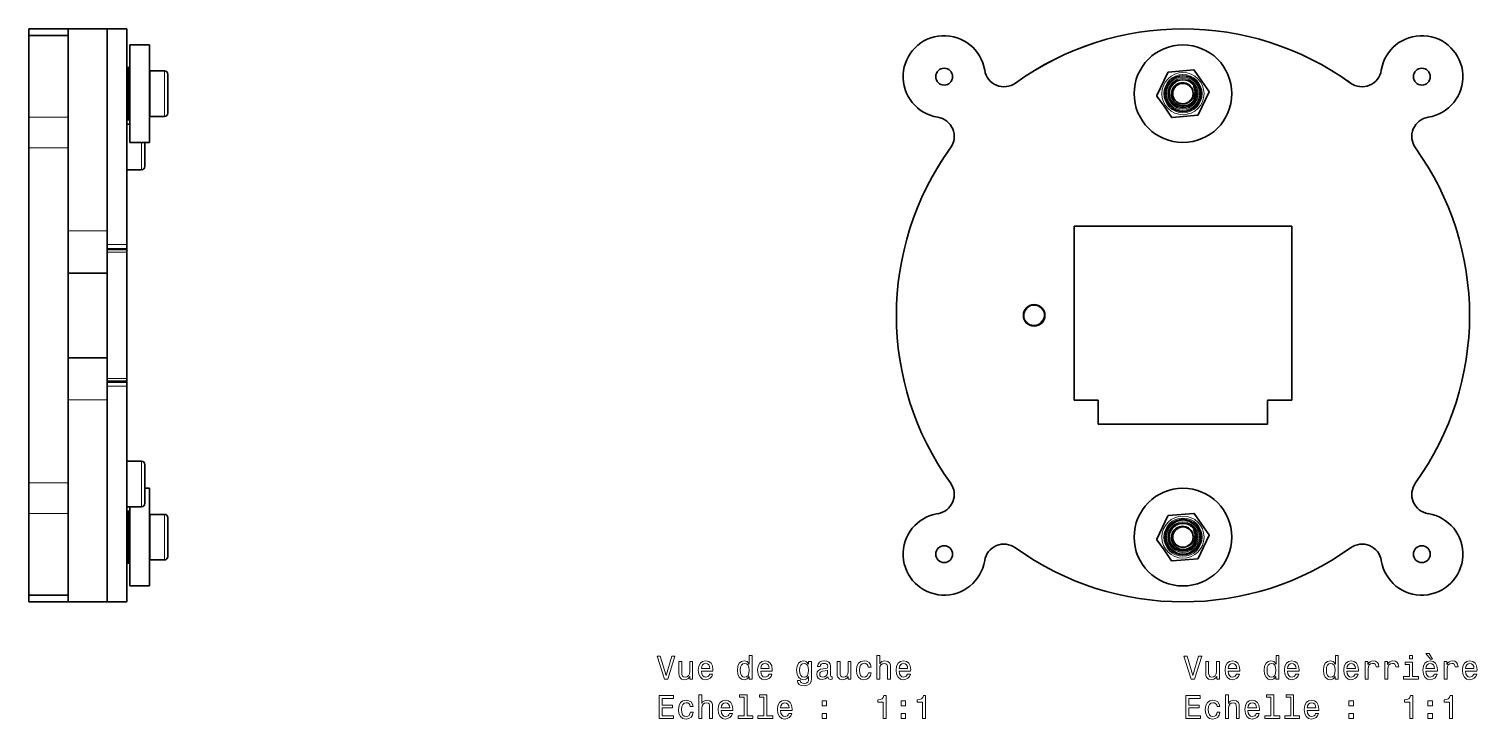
# Model space of a CAD drawing. Extents: x 305 to 976, y 16 to 672.
# Drawn here: x 753.9 to 976.2, y 358.5 to 464.5 of the extents above; entities that cross this region are included whole.
import ezdxf

# ---------------------------------------------------------------- set-up
doc = ezdxf.new("R2010")
doc.units = 0

msp = doc.modelspace()

# ---------------------------------------------------------------- linework, layer by layer
at = {"color": 7, "lineweight": 35, "ltscale": 0.030039}
msp.add_line((753.88, 463.3), (753.88, 464.5), dxfattribs=at)
at = {"color": 7, "lineweight": 35, "ltscale": 0.15}
for p, q in [((753.88, 464.5), (759.88, 464.5)), ((759.88, 463.47), (753.88, 463.47)), ((759.88, 464.5), (765.88, 464.5)), ((759.88, 427), (765.88, 427)), ((759.88, 414), (765.88, 414)), ((759.88, 377.53), (753.88, 377.53)), ((753.88, 376.5), (759.88, 376.5)), ((759.88, 376.5), (765.88, 376.5))]:
    msp.add_line(p, q, dxfattribs=at)
at = {"color": 7, "lineweight": 35, "ltscale": 0.313062}
for p, q in [((753.88, 463.47), (753.88, 450.95)), ((759.88, 450.95), (759.88, 463.47)), ((753.88, 390.05), (753.88, 377.53)), ((759.88, 377.53), (759.88, 390.05))]:
    msp.add_line(p, q, dxfattribs=at)
at = {"color": 7, "lineweight": 35, "ltscale": 0.025726}
msp.add_line((759.88, 463.47), (759.88, 464.5), dxfattribs=at)
msp.add_line((759.88, 463.47), (759.88, 464.5), dxfattribs=at)
at = {"color": 7, "lineweight": 35}
for p, q in [((765.88, 433.47), (765.88, 464.5)), ((765.88, 431.39), (765.88, 464.5)), ((768.88, 431.39), (768.88, 464.5)), ((753.88, 420.5), (753.88, 446.23)), ((759.88, 420.5), (759.88, 446.23)), ((947.76, 434.2), (914.36, 434.2)), ((914.36, 407.5), (914.36, 434.2)), ((947.76, 434.2), (947.76, 407.5)), ((753.88, 394.77), (753.88, 420.5)), ((759.88, 394.77), (759.88, 420.5)), ((765.88, 376.5), (765.88, 409.61)), ((768.88, 376.5), (768.88, 409.61)), ((765.88, 376.5), (765.88, 407.53)), ((918.06, 403.8), (944.06, 403.8)), ((918.06, 403.8), (944.06, 403.8))]:
    msp.add_line(p, q, dxfattribs=at)
at = {"color": 7, "lineweight": 35, "ltscale": 0.075}
for p, q in [((765.88, 464.5), (768.88, 464.5)), ((769.38, 462.06), (772.38, 462.06)), ((769.38, 447.06), (772.38, 447.06)), ((768.88, 430.6), (765.88, 430.6)), ((768.88, 410.4), (765.88, 410.4)), ((769.38, 378.94), (772.38, 378.94)), ((765.88, 376.5), (768.88, 376.5))]:
    msp.add_line(p, q, dxfattribs=at)
at = {"color": 7, "lineweight": 35, "ltscale": 0.1875}
for p, q in [((769.38, 454.56), (769.38, 462.06)), ((772.38, 454.56), (772.38, 462.06)), ((769.38, 447.06), (769.38, 454.56)), ((772.38, 447.06), (772.38, 454.56)), ((772.38, 386.44), (772.38, 393.94)), ((769.38, 378.94), (769.38, 386.44)), ((772.38, 378.94), (772.38, 386.44))]:
    msp.add_line(p, q, dxfattribs=at)
at = {"color": 7, "lineweight": 13, "ltscale": 0.1}
for p, q in [((769.05, 454.56), (769.05, 458.56)), ((769.21, 454.56), (769.21, 458.56)), ((769.05, 450.56), (769.05, 454.56)), ((769.21, 450.56), (769.21, 454.56)), ((769.05, 386.44), (769.05, 390.44)), ((769.21, 386.44), (769.21, 390.44)), ((769.05, 382.44), (769.05, 386.44)), ((769.21, 382.44), (769.21, 386.44))]:
    msp.add_line(p, q, dxfattribs=at)
at = {"color": 7, "lineweight": 35, "ltscale": 0.004001}
for p, q in [((769.05, 458.56), (769.21, 458.56)), ((769.05, 450.56), (769.21, 450.56)), ((769.05, 390.44), (769.21, 390.44)), ((769.05, 382.44), (769.21, 382.44))]:
    msp.add_line(p, q, dxfattribs=at)
at = {"color": 7, "lineweight": 35, "ltscale": 0.09575}
for p, q in [((769.38, 454.56), (769.38, 458.39)), ((769.38, 450.73), (769.38, 454.56)), ((769.38, 386.44), (769.38, 390.27)), ((769.38, 382.61), (769.38, 386.44))]:
    msp.add_line(p, q, dxfattribs=at)
at = {"color": 7, "lineweight": 13, "ltscale": 0.010711}
for p, q in [((772.48, 457.63), (772.48, 458.06)), ((774.68, 457.63), (774.68, 458.06)), ((768.98, 397.69), (768.98, 398.12)), ((771.18, 397.69), (771.18, 398.12))]:
    msp.add_line(p, q, dxfattribs=at)
at = {"color": 7, "lineweight": 35, "ltscale": 0.055}
for p, q in [((772.48, 458.06), (774.68, 458.06)), ((772.48, 451.06), (774.68, 451.06)), ((768.98, 442.88), (771.18, 442.88)), ((947.76, 434.2), (947.76, 432)), ((768.98, 398.12), (771.18, 398.12)), ((768.98, 391.12), (771.18, 391.12)), ((772.48, 389.94), (774.68, 389.94)), ((772.48, 382.94), (774.68, 382.94))]:
    msp.add_line(p, q, dxfattribs=at)
at = {"color": 7, "lineweight": 35, "ltscale": 0.09815}
for p, q in [((932.71, 458.22), (928.8, 457.88)), ((935.06, 454.86), (933.4, 451.3)), ((927.06, 386.14), (928.72, 389.7)), ((932.71, 390.09), (928.8, 389.75)), ((935.06, 386.74), (933.4, 383.18))]:
    msp.add_line(p, q, dxfattribs=at)
at = {"color": 7, "lineweight": 35, "ltscale": 0.05114}
for p, q in [((932.8, 458.18), (933.98, 456.5)), ((929.32, 450.95), (928.15, 452.62)), ((932.8, 390.05), (933.98, 388.38)), ((929.32, 382.82), (928.15, 384.5))]:
    msp.add_line(p, q, dxfattribs=at)
at = {"color": 7, "lineweight": 13, "ltscale": 0.164289}
for p, q in [((772.48, 451.06), (772.48, 457.63)), ((774.68, 451.06), (774.68, 457.63)), ((768.98, 391.12), (768.98, 397.69)), ((771.18, 391.12), (771.18, 397.69))]:
    msp.add_line(p, q, dxfattribs=at)
at = {"color": 7, "lineweight": 35, "ltscale": 0.009181}
for p, q in [((775.18, 457.2), (775.18, 457.56)), ((771.68, 397.25), (771.68, 397.62)), ((775.18, 389.07), (775.18, 389.44))]:
    msp.add_line(p, q, dxfattribs=at)
at = {"color": 7, "lineweight": 35, "ltscale": 0.140819}
for p, q in [((775.18, 451.56), (775.18, 457.2)), ((771.68, 391.62), (771.68, 397.25)), ((775.18, 383.44), (775.18, 389.07))]:
    msp.add_line(p, q, dxfattribs=at)
at = {"color": 7, "lineweight": 35, "ltscale": 0.098149}
for p, q in [((927.06, 454.26), (928.72, 457.82)), ((929.41, 450.91), (933.32, 451.25)), ((929.41, 382.78), (933.32, 383.12))]:
    msp.add_line(p, q, dxfattribs=at)
at = {"color": 7, "lineweight": 35, "ltscale": 0.04701}
for p, q in [((935.05, 454.96), (933.98, 456.5)), ((935.05, 386.84), (933.98, 388.38))]:
    msp.add_line(p, q, dxfattribs=at)
at = {"color": 7, "lineweight": 35, "ltscale": 0.047009}
for p, q in [((927.07, 454.16), (928.15, 452.62)), ((927.07, 386.04), (928.15, 384.5))]:
    msp.add_line(p, q, dxfattribs=at)
at = {"color": 7, "lineweight": 13, "ltscale": 0.000701911}
for p, q in [((932.6, 454.51), (932.63, 454.51)), ((932.6, 386.39), (932.63, 386.39))]:
    msp.add_line(p, q, dxfattribs=at)
at = {"color": 7, "lineweight": 13, "ltscale": 0.000705138}
msp.add_line((932.6, 454.51), (932.63, 454.51), dxfattribs=at)
at = {"color": 7, "lineweight": 35, "ltscale": 0.002131}
for p, q in [((932.68, 455.74), (932.72, 455.66)), ((932.68, 387.61), (932.72, 387.54))]:
    msp.add_line(p, q, dxfattribs=at)
at = {"color": 7, "lineweight": 35, "ltscale": 0.000701823}
for p, q in [((930.02, 453.43), (930, 453.41)), ((930.02, 385.3), (930, 385.28))]:
    msp.add_line(p, q, dxfattribs=at)
at = {"color": 7, "lineweight": 13, "ltscale": 0.001873}
msp.add_line((931.06, 453.07), (931.06, 452.99), dxfattribs=at)
at = {"color": 7, "lineweight": 13, "ltscale": 0.15}
for p, q in [((753.88, 450.95), (759.88, 450.95)), ((753.88, 446.23), (759.88, 446.23)), ((759.88, 433.47), (765.88, 433.47)), ((759.88, 407.53), (765.88, 407.53)), ((753.88, 394.77), (759.88, 394.77)), ((753.88, 390.05), (759.88, 390.05))]:
    msp.add_line(p, q, dxfattribs=at)
at = {"color": 7, "lineweight": 35, "ltscale": 0.117937}
for p, q in [((753.88, 446.23), (753.88, 450.95)), ((759.88, 446.23), (759.88, 450.95)), ((753.88, 390.05), (753.88, 394.77)), ((759.88, 390.05), (759.88, 394.77))]:
    msp.add_line(p, q, dxfattribs=at)
at = {"color": 7, "lineweight": 13, "ltscale": 0.010712}
for p, q in [((768.98, 449.46), (768.98, 449.88)), ((772.48, 389.51), (772.48, 389.94)), ((774.68, 389.51), (774.68, 389.94))]:
    msp.add_line(p, q, dxfattribs=at)
at = {"color": 7, "lineweight": 35, "ltscale": 0.010001}
msp.add_line((768.98, 449.88), (769.38, 449.88), dxfattribs=at)
at = {"color": 7, "lineweight": 13, "ltscale": 0.164288}
for p, q in [((768.98, 442.88), (768.98, 449.46)), ((772.48, 382.94), (772.48, 389.51)), ((774.68, 382.94), (774.68, 389.51))]:
    msp.add_line(p, q, dxfattribs=at)
at = {"color": 7, "lineweight": 13, "ltscale": 0.104455}
msp.add_line((771.18, 442.88), (771.18, 447.06), dxfattribs=at)
at = {"color": 7, "lineweight": 35, "ltscale": 0.091955}
msp.add_line((771.68, 443.38), (771.68, 447.06), dxfattribs=at)
at = {"color": 7, "lineweight": 35, "ltscale": 0.318921}
for p, q in [((759.88, 433.47), (759.88, 446.23)), ((759.88, 394.77), (759.88, 407.53))]:
    msp.add_line(p, q, dxfattribs=at)
at = {"color": 7, "lineweight": 35, "ltscale": 0.161858}
msp.add_line((765.88, 427), (765.88, 433.47), dxfattribs=at)
at = {"color": 7, "lineweight": 13, "ltscale": 0.075}
for p, q in [((768.88, 431.39), (765.88, 431.39)), ((768.88, 430.78), (765.88, 430.78)), ((768.88, 430.21), (765.88, 430.21)), ((768.88, 410.79), (765.88, 410.79)), ((768.88, 410.22), (765.88, 410.22)), ((768.88, 409.61), (765.88, 409.61))]:
    msp.add_line(p, q, dxfattribs=at)
at = {"color": 7, "lineweight": 35, "ltscale": 0.015247}
for p, q in [((765.88, 430.78), (765.88, 431.39)), ((768.88, 430.78), (768.88, 431.39)), ((765.88, 409.61), (765.88, 410.22)), ((768.88, 409.61), (768.88, 410.22))]:
    msp.add_line(p, q, dxfattribs=at)
at = {"color": 7, "lineweight": 35, "ltscale": 0.002382}
for p, q in [((765.88, 430.69), (765.88, 430.78)), ((765.88, 410.22), (765.88, 410.31))]:
    msp.add_line(p, q, dxfattribs=at)
at = {"color": 7, "lineweight": 35, "ltscale": 0.009741}
for p, q in [((765.88, 430.21), (765.88, 430.6)), ((768.88, 430.21), (768.88, 430.6))]:
    msp.add_line(p, q, dxfattribs=at)
at = {"color": 7, "lineweight": 35, "ltscale": 0.485529}
for p, q in [((765.88, 410.79), (765.88, 430.21)), ((768.88, 410.79), (768.88, 430.21))]:
    msp.add_line(p, q, dxfattribs=at)
at = {"color": 7, "lineweight": 35, "ltscale": 0.004514}
for p, q in [((768.88, 430.6), (768.88, 430.78)), ((768.88, 410.22), (768.88, 410.4))]:
    msp.add_line(p, q, dxfattribs=at)
at = {"color": 7, "lineweight": 35, "ltscale": 0.325}
msp.add_line((765.88, 414), (765.88, 427), dxfattribs=at)
at = {"color": 7, "lineweight": 13, "ltscale": 3.00563e-05}
msp.add_line((909.8, 420.45), (909.8, 420.45), dxfattribs=at)
at = {"color": 7, "lineweight": 13, "ltscale": 0.000107431}
msp.add_line((909.82, 420.36), (909.82, 420.36), dxfattribs=at)
at = {"color": 7, "lineweight": 35, "ltscale": 0.001415}
msp.add_line((907.16, 419.36), (907.12, 419.32), dxfattribs=at)
at = {"color": 7, "lineweight": 13, "ltscale": 0.002001}
msp.add_line((908.2, 419), (908.21, 418.92), dxfattribs=at)
at = {"color": 7, "lineweight": 35, "ltscale": 0.161859}
msp.add_line((765.88, 407.53), (765.88, 414), dxfattribs=at)
at = {"color": 7, "lineweight": 35, "ltscale": 0.009742}
for p, q in [((765.88, 410.4), (765.88, 410.79)), ((768.88, 410.4), (768.88, 410.79))]:
    msp.add_line(p, q, dxfattribs=at)
at = {"color": 7, "lineweight": 35, "ltscale": 0.0925}
for p, q in [((918.06, 407.5), (914.36, 407.5)), ((918.06, 407.5), (918.06, 403.8)), ((944.06, 407.5), (944.06, 403.8)), ((944.06, 407.5), (947.76, 407.5))]:
    msp.add_line(p, q, dxfattribs=at)
at = {"color": 7, "lineweight": 35, "ltscale": 0.0375}
msp.add_line((947.76, 409), (947.76, 407.5), dxfattribs=at)
at = {"color": 7, "lineweight": 35, "ltscale": 0.0175}
msp.add_line((771.68, 393.94), (772.38, 393.94), dxfattribs=at)
at = {"color": 7, "lineweight": 35, "ltscale": 0.116955}
msp.add_line((769.38, 386.44), (769.38, 391.12), dxfattribs=at)
at = {"color": 7, "lineweight": 13, "ltscale": 0.001874}
msp.add_line((931.06, 384.94), (931.06, 384.87), dxfattribs=at)
at = {"color": 7, "lineweight": 13, "ltscale": 0.000705121}
msp.add_line((932.6, 386.39), (932.63, 386.39), dxfattribs=at)
at = {"color": 7, "lineweight": 35, "ltscale": 0.025702}
for p, q in [((753.88, 376.5), (753.88, 377.53)), ((759.88, 376.5), (759.88, 377.53))]:
    msp.add_line(p, q, dxfattribs=at)
at = {"color": 7, "lineweight": 35, "ltscale": 0.0257}
msp.add_line((759.88, 376.5), (759.88, 377.53), dxfattribs=at)
at = {"color": 7, "lineweight": 35}
for points in [[(929.54, 453.55), (929.4, 453.83), (929.31, 454.14), (929.27, 454.46), (929.28, 454.71), (929.33, 454.95), (929.4, 455.17), (929.5, 455.37), (929.7, 455.65), (929.94, 455.88), (930.22, 456.06), (930.53, 456.18), (930.75, 456.22), (930.97, 456.24), (931.24, 456.22), (931.51, 456.16), (931.76, 456.06)], [(933.04, 454.25), (932.93, 453.9), (932.77, 453.57), (932.55, 453.28), (932.28, 453.04), (931.96, 452.85), (931.62, 452.72), (931.26, 452.67), (930.91, 452.67), (930.58, 452.74), (930.27, 452.87)], [(932.18, 453.39), (932.12, 453.36), (932.12, 453.36), (932.24, 453.52), (932.33, 453.63), (932.46, 453.84)], [(932.72, 455.66), (932.85, 455.32), (932.91, 454.96), (932.9, 454.6), (932.85, 454.34), (932.76, 454.1), (932.65, 453.88), (932.44, 453.61), (932.18, 453.39)], [(906.87, 419.54), (906.99, 419.42), (907.09, 419.33), (907.12, 419.32)], [(906.87, 419.54), (907.14, 419.28), (907.43, 419.1), (907.76, 418.98), (908.07, 418.93), (908.21, 418.92)], [(929.54, 385.42), (929.4, 385.71), (929.31, 386.02), (929.27, 386.34), (929.28, 386.58), (929.33, 386.82), (929.4, 387.04), (929.5, 387.25), (929.7, 387.52), (929.94, 387.75), (930.22, 387.93), (930.53, 388.05), (930.75, 388.1), (930.97, 388.12), (931.24, 388.1), (931.51, 388.03), (931.76, 387.93)], [(932.72, 387.54), (932.85, 387.2), (932.91, 386.84), (932.9, 386.47), (932.85, 386.22), (932.76, 385.97), (932.65, 385.75), (932.44, 385.48), (932.18, 385.27)], [(933.04, 386.13), (932.93, 385.77), (932.77, 385.45), (932.55, 385.16), (932.28, 384.92), (931.96, 384.73), (931.62, 384.6), (931.26, 384.54), (930.91, 384.55), (930.58, 384.62), (930.27, 384.74)], [(932.18, 385.27), (932.12, 385.23), (932.12, 385.24), (932.24, 385.4), (932.33, 385.5), (932.46, 385.72)]]:
    msp.add_lwpolyline(points, dxfattribs=at)
at = {"color": 7, "lineweight": 13}
for points in [[(932.6, 454.51), (932.59, 454.42), (932.52, 454.15), (932.4, 453.86), (932.21, 453.6), (931.97, 453.38), (931.69, 453.21), (931.64, 453.19)], [(909.75, 420.45), (909.73, 420.35), (909.67, 420.08), (909.54, 419.8), (909.35, 419.54), (909.11, 419.32), (908.84, 419.15), (908.78, 419.13)], [(909.82, 420.36), (909.81, 420.45), (909.8, 420.45)], [(909.82, 420.36), (909.81, 420.43), (909.8, 420.45)], [(932.6, 386.39), (932.59, 386.29), (932.52, 386.02), (932.4, 385.74), (932.21, 385.47), (931.97, 385.25), (931.69, 385.09), (931.64, 385.06)]]:
    msp.add_lwpolyline(points, dxfattribs=at)
for points in [[(852.58, 368.15), (851.7, 365.17), (850.8, 368.15), (850.32, 368.15), (851.45, 364.64), (851.95, 364.64), (853.06, 368.15)], [(855.78, 367.35), (855.34, 367.35), (855.34, 365.79), (855.29, 365.43), (855.14, 365.16), (854.91, 365), (854.62, 364.95), (854.38, 364.99), (854.23, 365.11), (854.14, 365.32), (854.12, 365.61), (854.12, 367.35), (853.68, 367.35), (853.68, 365.57), (853.69, 365.21), (853.79, 364.92), (854.08, 364.64), (854.55, 364.55), (854.8, 364.58), (855.02, 364.67), (855.21, 364.83), (855.36, 365.06), (855.36, 364.64), (855.78, 364.64)], [(857.12, 365.87), (858.89, 365.87), (858.9, 366.08), (858.82, 366.66), (858.6, 367.09), (858.24, 367.35), (857.77, 367.45), (857.31, 367.35), (856.96, 367.06), (856.73, 366.61), (856.65, 366), (856.73, 365.38), (856.96, 364.93), (857.3, 364.64), (857.76, 364.55), (858.15, 364.61), (858.47, 364.78), (858.71, 365.06), (858.85, 365.42), (858.41, 365.42), (858.32, 365.22), (858.19, 365.07), (857.81, 364.95), (857.53, 365), (857.31, 365.18), (857.17, 365.47), (857.12, 365.85)], [(857.12, 366.24), (857.17, 366.59), (857.31, 366.85), (857.52, 367), (857.79, 367.06), (858.06, 367), (858.26, 366.85), (858.39, 366.59), (858.43, 366.24)], [(864.47, 365.06), (864.47, 364.64), (864.91, 364.64), (864.91, 368.26), (864.47, 368.26), (864.47, 366.94), (864.13, 367.32), (863.93, 367.41), (863.69, 367.45), (863.26, 367.35), (862.93, 367.06), (862.71, 366.61), (862.64, 366), (862.71, 365.39), (862.93, 364.93), (863.26, 364.64), (863.69, 364.55), (863.93, 364.58), (864.14, 364.67)], [(863.77, 367.05), (864.06, 366.98), (864.28, 366.78), (864.41, 366.45), (864.46, 366), (864.41, 365.54), (864.28, 365.21), (864.06, 365.01), (863.77, 364.95), (863.49, 365.01), (863.28, 365.21), (863.13, 365.55), (863.09, 366), (863.13, 366.45), (863.28, 366.78), (863.49, 366.98)], [(866.23, 365.87), (868, 365.87), (868.01, 366.08), (867.93, 366.66), (867.7, 367.09), (867.35, 367.35), (866.88, 367.45), (866.42, 367.35), (866.07, 367.06), (865.84, 366.61), (865.76, 366), (865.84, 365.38), (866.06, 364.93), (866.41, 364.64), (866.87, 364.55), (867.26, 364.61), (867.58, 364.78), (867.82, 365.06), (867.96, 365.42), (867.52, 365.42), (867.43, 365.22), (867.3, 365.07), (866.92, 364.95), (866.63, 365), (866.42, 365.18), (866.28, 365.47), (866.23, 365.85)], [(866.23, 366.24), (866.28, 366.59), (866.42, 366.85), (866.62, 367), (866.9, 367.06), (867.16, 367), (867.37, 366.85), (867.5, 366.59), (867.54, 366.24)], [(874.02, 364.76), (874.02, 367.35), (873.59, 367.35), (873.59, 366.91), (873.25, 367.31), (873.03, 367.41), (872.8, 367.45), (872.37, 367.35), (872.04, 367.06), (871.82, 366.61), (871.74, 366), (871.82, 365.38), (872.04, 364.93), (872.37, 364.64), (872.8, 364.55), (873.04, 364.58), (873.24, 364.67), (873.59, 365.06), (873.59, 364.67), (873.55, 364.37), (873.44, 364.15), (873.23, 364.03), (872.91, 363.98), (872.64, 364.01), (872.44, 364.09), (872.32, 364.22), (872.29, 364.4), (871.86, 364.4), (871.86, 364.38), (871.93, 364.05), (872.13, 363.81), (872.45, 363.65), (872.89, 363.6), (873.41, 363.68), (873.76, 363.89), (873.96, 364.26)], [(872.2, 366), (872.25, 366.45), (872.38, 366.78), (872.6, 366.98), (872.88, 367.05), (873.18, 366.98), (873.4, 366.78), (873.53, 366.45), (873.58, 366), (873.53, 365.54), (873.4, 365.21), (873.18, 365.01), (872.88, 364.95), (872.6, 365.01), (872.38, 365.21), (872.25, 365.55)], [(876.55, 365), (876.55, 364.98), (876.58, 364.81), (876.66, 364.69), (876.97, 364.59), (877.22, 364.63), (877.22, 364.98), (877.11, 364.96), (876.97, 365.03), (876.95, 365.23), (876.95, 366.63), (876.89, 366.99), (876.71, 367.24), (876.4, 367.39), (875.97, 367.45), (875.55, 367.39), (875.23, 367.22), (875.04, 366.95), (874.97, 366.6), (874.97, 366.56), (875.37, 366.56), (875.41, 366.78), (875.52, 366.93), (875.7, 367.02), (875.95, 367.05), (876.2, 367.03), (876.38, 366.95), (876.48, 366.82), (876.52, 366.64), (876.5, 366.43), (876.42, 366.32), (876.22, 366.27), (875.84, 366.23), (875.41, 366.14), (875.1, 365.98), (874.92, 365.73), (874.86, 365.35), (874.91, 365.02), (875.07, 364.77), (875.32, 364.62), (875.67, 364.56), (876.14, 364.67)], [(880.07, 367.35), (879.63, 367.35), (879.63, 365.79), (879.58, 365.43), (879.43, 365.16), (879.2, 365), (878.91, 364.95), (878.67, 364.99), (878.52, 365.11), (878.43, 365.32), (878.41, 365.61), (878.41, 367.35), (877.97, 367.35), (877.97, 365.57), (877.98, 365.21), (878.08, 364.92), (878.37, 364.64), (878.84, 364.55), (879.09, 364.58), (879.31, 364.67), (879.5, 364.83), (879.65, 365.06), (879.65, 364.64), (880.07, 364.64)], [(882.74, 366.45), (883.18, 366.45), (883.09, 366.86), (882.87, 367.18), (882.54, 367.37), (882.1, 367.45), (881.61, 367.35), (881.25, 367.06), (881.01, 366.61), (880.93, 365.99), (881.01, 365.38), (881.23, 364.93), (881.59, 364.64), (882.08, 364.55), (882.52, 364.62), (882.85, 364.84), (883.09, 365.17), (883.19, 365.61), (882.76, 365.61), (882.69, 365.33), (882.55, 365.12), (882.34, 364.99), (882.1, 364.95), (881.79, 365.01), (881.57, 365.21), (881.43, 365.54), (881.39, 366.01), (881.43, 366.46), (881.57, 366.79), (881.8, 366.99), (882.1, 367.06), (882.36, 367.01), (882.56, 366.9), (882.69, 366.71)], [(884.05, 364.64), (884.5, 364.64), (884.5, 366.21), (884.54, 366.56), (884.69, 366.83), (884.92, 366.99), (885.22, 367.05), (885.46, 367), (885.61, 366.86), (885.69, 366.64), (885.71, 366.33), (885.71, 364.64), (886.16, 364.64), (886.16, 366.42), (886.14, 366.78), (886.05, 367.08), (885.75, 367.35), (885.28, 367.45), (885.03, 367.41), (884.82, 367.32), (884.63, 367.16), (884.5, 366.96), (884.5, 368.26), (884.05, 368.26)], [(887.48, 365.87), (889.25, 365.87), (889.26, 366.08), (889.18, 366.66), (888.96, 367.09), (888.6, 367.35), (888.13, 367.45), (887.68, 367.35), (887.32, 367.06), (887.1, 366.61), (887.01, 366), (887.09, 365.38), (887.32, 364.93), (887.67, 364.64), (888.12, 364.55), (888.51, 364.61), (888.84, 364.78), (889.07, 365.06), (889.21, 365.42), (888.77, 365.42), (888.68, 365.22), (888.55, 365.07), (888.17, 364.95), (887.89, 365), (887.67, 365.18), (887.53, 365.47), (887.48, 365.85)], [(887.48, 366.24), (887.53, 366.59), (887.67, 366.85), (887.88, 367), (888.15, 367.06), (888.42, 367), (888.62, 366.85), (888.75, 366.59), (888.79, 366.24)], [(933.46, 368.15), (932.58, 365.17), (931.68, 368.15), (931.2, 368.15), (932.33, 364.64), (932.83, 364.64), (933.94, 368.15)], [(936.66, 367.35), (936.22, 367.35), (936.22, 365.79), (936.17, 365.43), (936.02, 365.16), (935.79, 365), (935.49, 364.95), (935.26, 364.99), (935.11, 365.11), (935.02, 365.32), (935, 365.61), (935, 367.35), (934.56, 367.35), (934.56, 365.57), (934.57, 365.21), (934.67, 364.92), (934.96, 364.64), (935.43, 364.55), (935.68, 364.58), (935.9, 364.67), (936.08, 364.83), (936.24, 365.06), (936.24, 364.64), (936.66, 364.64)], [(938, 365.87), (939.77, 365.87), (939.78, 366.08), (939.7, 366.66), (939.47, 367.09), (939.12, 367.35), (938.65, 367.45), (938.19, 367.35), (937.84, 367.06), (937.61, 366.61), (937.53, 366), (937.61, 365.38), (937.83, 364.93), (938.18, 364.64), (938.64, 364.55), (939.03, 364.61), (939.35, 364.78), (939.59, 365.06), (939.73, 365.42), (939.29, 365.42), (939.2, 365.22), (939.07, 365.07), (938.69, 364.95), (938.4, 365), (938.19, 365.18), (938.05, 365.47), (938, 365.85)], [(938, 366.24), (938.05, 366.59), (938.19, 366.85), (938.39, 367), (938.67, 367.06), (938.93, 367), (939.14, 366.85), (939.27, 366.59), (939.31, 366.24)], [(945.34, 365.06), (945.34, 364.64), (945.79, 364.64), (945.79, 368.26), (945.35, 368.26), (945.35, 366.94), (945.01, 367.32), (944.8, 367.41), (944.57, 367.45), (944.14, 367.35), (943.81, 367.06), (943.59, 366.61), (943.51, 366), (943.59, 365.39), (943.81, 364.93), (944.14, 364.64), (944.57, 364.55), (944.8, 364.58), (945.02, 364.67)], [(944.64, 367.05), (944.94, 366.98), (945.16, 366.78), (945.29, 366.45), (945.34, 366), (945.29, 365.54), (945.16, 365.21), (944.94, 365.01), (944.64, 364.95), (944.37, 365.01), (944.15, 365.21), (944.01, 365.55), (943.97, 366), (944.01, 366.45), (944.15, 366.78), (944.37, 366.98)], [(947.1, 365.87), (948.88, 365.87), (948.88, 366.08), (948.8, 366.66), (948.58, 367.09), (948.23, 367.35), (947.76, 367.45), (947.3, 367.35), (946.95, 367.06), (946.72, 366.61), (946.64, 366), (946.72, 365.38), (946.94, 364.93), (947.29, 364.64), (947.74, 364.55), (948.14, 364.61), (948.46, 364.78), (948.7, 365.06), (948.83, 365.42), (948.4, 365.42), (948.3, 365.22), (948.17, 365.07), (947.8, 364.95), (947.51, 365), (947.3, 365.18), (947.15, 365.47), (947.1, 365.85)], [(947.1, 366.24), (947.16, 366.59), (947.3, 366.85), (947.5, 367), (947.77, 367.06), (948.04, 367), (948.25, 366.85), (948.37, 366.59), (948.42, 366.24)], [(954.45, 365.06), (954.45, 364.64), (954.9, 364.64), (954.9, 368.26), (954.46, 368.26), (954.46, 366.94), (954.12, 367.32), (953.91, 367.41), (953.68, 367.45), (953.25, 367.35), (952.91, 367.06), (952.7, 366.61), (952.62, 366), (952.7, 365.39), (952.91, 364.93), (953.25, 364.64), (953.68, 364.55), (953.91, 364.58), (954.12, 364.67)], [(953.75, 367.05), (954.04, 366.98), (954.27, 366.78), (954.4, 366.45), (954.45, 366), (954.4, 365.54), (954.27, 365.21), (954.04, 365.01), (953.75, 364.95), (953.47, 365.01), (953.26, 365.21), (953.12, 365.55), (953.08, 366), (953.12, 366.45), (953.26, 366.78), (953.47, 366.98)], [(956.21, 365.87), (957.99, 365.87), (957.99, 366.08), (957.91, 366.66), (957.69, 367.09), (957.34, 367.35), (956.87, 367.45), (956.41, 367.35), (956.06, 367.06), (955.83, 366.61), (955.75, 366), (955.82, 365.38), (956.05, 364.93), (956.4, 364.64), (956.85, 364.55), (957.25, 364.61), (957.57, 364.78), (957.81, 365.06), (957.94, 365.42), (957.5, 365.42), (957.41, 365.22), (957.28, 365.07), (956.91, 364.95), (956.62, 365), (956.4, 365.18), (956.26, 365.47), (956.21, 365.85)], [(956.21, 366.24), (956.27, 366.59), (956.4, 366.85), (956.61, 367), (956.88, 367.06), (957.15, 367), (957.36, 366.85), (957.48, 366.59), (957.53, 366.24)], [(959.03, 364.64), (959.47, 364.64), (959.47, 366.19), (959.52, 366.56), (959.65, 366.83), (959.87, 366.99), (960.17, 367.05), (960.39, 367.01), (960.56, 366.91), (960.66, 366.74), (960.7, 366.51), (961.14, 366.51), (961.08, 366.92), (960.92, 367.21), (960.64, 367.39), (960.26, 367.45), (960, 367.41), (959.78, 367.31), (959.59, 367.13), (959.43, 366.9), (959.43, 367.35), (959.03, 367.35)], [(962.06, 364.64), (962.51, 364.64), (962.51, 366.19), (962.55, 366.56), (962.69, 366.83), (962.91, 366.99), (963.21, 367.05), (963.43, 367.01), (963.6, 366.91), (963.7, 366.74), (963.73, 366.51), (964.18, 366.51), (964.12, 366.92), (963.95, 367.21), (963.68, 367.39), (963.3, 367.45), (963.04, 367.41), (962.82, 367.31), (962.62, 367.13), (962.47, 366.9), (962.47, 367.35), (962.06, 367.35)], [(966.29, 365.02), (966.29, 367.26), (965.15, 367.26), (965.15, 366.88), (965.84, 366.88), (965.84, 365.02), (964.94, 365.02), (964.94, 364.64), (967.21, 364.64), (967.21, 365.02)], [(966.3, 368.26), (965.83, 368.26), (965.83, 367.76), (966.3, 367.76)], [(968.36, 365.87), (970.13, 365.87), (970.14, 366.08), (970.06, 366.66), (969.83, 367.09), (969.48, 367.35), (969.01, 367.45), (968.55, 367.35), (968.2, 367.06), (967.97, 366.61), (967.89, 366), (967.97, 365.38), (968.19, 364.93), (968.54, 364.64), (969, 364.55), (969.39, 364.61), (969.71, 364.78), (969.95, 365.06), (970.09, 365.42), (969.65, 365.42), (969.56, 365.22), (969.43, 365.07), (969.05, 364.95), (968.76, 365), (968.55, 365.18), (968.41, 365.47), (968.36, 365.85)], [(968.36, 366.24), (968.41, 366.59), (968.55, 366.85), (968.75, 367), (969.03, 367.06), (969.29, 367), (969.5, 366.85), (969.63, 366.59), (969.67, 366.24)], [(969.37, 367.72), (968.87, 368.58), (968.37, 368.58), (969.07, 367.72)], [(971.17, 364.64), (971.61, 364.64), (971.61, 366.19), (971.66, 366.56), (971.8, 366.83), (972.02, 366.99), (972.32, 367.05), (972.54, 367.01), (972.7, 366.91), (972.8, 366.74), (972.84, 366.51), (973.29, 366.51), (973.23, 366.92), (973.06, 367.21), (972.78, 367.39), (972.41, 367.45), (972.15, 367.41), (971.93, 367.31), (971.73, 367.13), (971.57, 366.9), (971.57, 367.35), (971.17, 367.35)], [(974.43, 365.87), (976.2, 365.87), (976.21, 366.08), (976.13, 366.66), (975.91, 367.09), (975.55, 367.35), (975.08, 367.45), (974.62, 367.35), (974.27, 367.06), (974.04, 366.61), (973.96, 366), (974.04, 365.38), (974.27, 364.93), (974.61, 364.64), (975.07, 364.55), (975.46, 364.61), (975.78, 364.78), (976.02, 365.06), (976.16, 365.42), (975.72, 365.42), (975.63, 365.22), (975.5, 365.07), (975.12, 364.95), (974.84, 365), (974.62, 365.18), (974.48, 365.47), (974.43, 365.85)], [(974.43, 366.24), (974.48, 366.59), (974.62, 366.85), (974.83, 367), (975.1, 367.06), (975.37, 367), (975.57, 366.85), (975.7, 366.59), (975.74, 366.24)], [(876.5, 365.59), (876.44, 365.33), (876.28, 365.13), (876.04, 365), (875.74, 364.95), (875.55, 364.98), (875.42, 365.06), (875.33, 365.2), (875.3, 365.39), (875.32, 365.57), (875.41, 365.7), (875.73, 365.84), (876.14, 365.9), (876.5, 366.02)], [(850.64, 358.6), (852.86, 358.6), (852.86, 359.02), (851.11, 359.02), (851.11, 360.21), (852.67, 360.21), (852.67, 360.62), (851.11, 360.62), (851.11, 361.67), (852.82, 361.67), (852.82, 362.1), (850.64, 362.1)], [(855.42, 360.41), (855.86, 360.41), (855.77, 360.81), (855.55, 361.13), (855.21, 361.32), (854.77, 361.4), (854.29, 361.3), (853.92, 361.02), (853.69, 360.56), (853.61, 359.94), (853.68, 359.33), (853.91, 358.88), (854.27, 358.6), (854.76, 358.5), (855.19, 358.58), (855.53, 358.79), (855.76, 359.12), (855.86, 359.56), (855.44, 359.56), (855.36, 359.28), (855.22, 359.07), (855.02, 358.94), (854.77, 358.9), (854.47, 358.96), (854.24, 359.17), (854.11, 359.49), (854.06, 359.96), (854.11, 360.41), (854.25, 360.74), (854.48, 360.94), (854.77, 361.01), (855.04, 360.97), (855.23, 360.85), (855.36, 360.66)], [(856.73, 358.6), (857.17, 358.6), (857.17, 360.16), (857.22, 360.52), (857.37, 360.78), (857.59, 360.94), (857.89, 361), (858.14, 360.95), (858.29, 360.82), (858.36, 360.59), (858.39, 360.29), (858.39, 358.6), (858.83, 358.6), (858.83, 360.38), (858.81, 360.73), (858.72, 361.03), (858.42, 361.3), (857.96, 361.4), (857.71, 361.37), (857.49, 361.27), (857.31, 361.12), (857.17, 360.91), (857.17, 362.22), (856.73, 362.22)], [(860.15, 359.82), (861.93, 359.82), (861.93, 360.03), (861.85, 360.61), (861.63, 361.04), (861.28, 361.3), (860.81, 361.4), (860.35, 361.3), (860, 361.02), (859.77, 360.56), (859.69, 359.95), (859.77, 359.33), (859.99, 358.88), (860.34, 358.6), (860.79, 358.5), (861.19, 358.57), (861.51, 358.74), (861.75, 359.01), (861.88, 359.37), (861.45, 359.37), (861.35, 359.17), (861.22, 359.02), (860.85, 358.9), (860.56, 358.95), (860.35, 359.13), (860.2, 359.42), (860.15, 359.81)], [(860.15, 360.2), (860.21, 360.54), (860.35, 360.8), (860.55, 360.96), (860.83, 361.01), (861.09, 360.96), (861.3, 360.8), (861.43, 360.54), (861.47, 360.2)], [(863.68, 361.84), (863.68, 358.97), (862.77, 358.97), (862.77, 358.6), (865.04, 358.6), (865.04, 358.97), (864.13, 358.97), (864.13, 362.22), (862.99, 362.22), (862.99, 361.84)], [(866.72, 361.84), (866.72, 358.97), (865.81, 358.97), (865.81, 358.6), (868.07, 358.6), (868.07, 358.97), (867.16, 358.97), (867.16, 362.22), (866.02, 362.22), (866.02, 361.84)], [(869.26, 359.82), (871.04, 359.82), (871.04, 360.03), (870.96, 360.61), (870.74, 361.04), (870.39, 361.3), (869.92, 361.4), (869.46, 361.3), (869.11, 361.02), (868.88, 360.56), (868.8, 359.95), (868.87, 359.33), (869.1, 358.88), (869.45, 358.6), (869.9, 358.5), (870.3, 358.57), (870.62, 358.74), (870.86, 359.01), (870.99, 359.37), (870.55, 359.37), (870.46, 359.17), (870.33, 359.02), (869.96, 358.9), (869.67, 358.95), (869.45, 359.13), (869.31, 359.42), (869.26, 359.81)], [(869.26, 360.2), (869.32, 360.54), (869.45, 360.8), (869.66, 360.96), (869.93, 361.01), (870.2, 360.96), (870.41, 360.8), (870.53, 360.54), (870.58, 360.2)], [(875.64, 360.55), (876.34, 360.55), (876.34, 361.3), (875.64, 361.3)], [(885.01, 358.6), (885.47, 358.6), (885.47, 362.12), (885.12, 362.12), (885.03, 361.81), (884.85, 361.61), (884.57, 361.49), (884.19, 361.45), (884.19, 361.09), (885.01, 361.09)], [(887.79, 360.55), (888.48, 360.55), (888.48, 361.3), (887.79, 361.3)], [(891.08, 358.6), (891.54, 358.6), (891.54, 362.12), (891.2, 362.12), (891.1, 361.81), (890.92, 361.61), (890.65, 361.49), (890.26, 361.45), (890.26, 361.09), (891.08, 361.09)], [(931.52, 358.6), (933.74, 358.6), (933.74, 359.02), (931.98, 359.02), (931.98, 360.21), (933.55, 360.21), (933.55, 360.62), (931.98, 360.62), (931.98, 361.67), (933.7, 361.67), (933.7, 362.1), (931.52, 362.1)], [(936.3, 360.41), (936.74, 360.41), (936.64, 360.81), (936.43, 361.13), (936.09, 361.32), (935.65, 361.4), (935.17, 361.3), (934.8, 361.02), (934.57, 360.56), (934.49, 359.94), (934.56, 359.33), (934.79, 358.88), (935.15, 358.6), (935.64, 358.5), (936.07, 358.58), (936.41, 358.79), (936.64, 359.12), (936.74, 359.56), (936.32, 359.56), (936.24, 359.28), (936.1, 359.07), (935.9, 358.94), (935.65, 358.9), (935.34, 358.96), (935.12, 359.17), (934.99, 359.49), (934.94, 359.96), (934.99, 360.41), (935.13, 360.74), (935.35, 360.94), (935.65, 361.01), (935.91, 360.97), (936.11, 360.85), (936.24, 360.66)], [(937.61, 358.6), (938.05, 358.6), (938.05, 360.16), (938.1, 360.52), (938.24, 360.78), (938.47, 360.94), (938.77, 361), (939.01, 360.95), (939.17, 360.82), (939.24, 360.59), (939.27, 360.29), (939.27, 358.6), (939.71, 358.6), (939.71, 360.38), (939.69, 360.73), (939.6, 361.03), (939.3, 361.3), (938.84, 361.4), (938.59, 361.37), (938.37, 361.27), (938.19, 361.12), (938.05, 360.91), (938.05, 362.22), (937.61, 362.22)], [(941.03, 359.82), (942.81, 359.82), (942.81, 360.03), (942.73, 360.61), (942.51, 361.04), (942.16, 361.3), (941.69, 361.4), (941.23, 361.3), (940.88, 361.02), (940.65, 360.56), (940.57, 359.95), (940.64, 359.33), (940.87, 358.88), (941.22, 358.6), (941.67, 358.5), (942.07, 358.57), (942.39, 358.74), (942.63, 359.01), (942.76, 359.37), (942.32, 359.37), (942.23, 359.17), (942.1, 359.02), (941.73, 358.9), (941.44, 358.95), (941.22, 359.13), (941.08, 359.42), (941.03, 359.81)], [(941.03, 360.2), (941.09, 360.54), (941.22, 360.8), (941.43, 360.96), (941.7, 361.01), (941.97, 360.96), (942.18, 360.8), (942.3, 360.54), (942.35, 360.2)], [(944.56, 361.84), (944.56, 358.97), (943.65, 358.97), (943.65, 358.6), (945.91, 358.6), (945.91, 358.97), (945.01, 358.97), (945.01, 362.22), (943.87, 362.22), (943.87, 361.84)], [(947.6, 361.84), (947.6, 358.97), (946.69, 358.97), (946.69, 358.6), (948.95, 358.6), (948.95, 358.97), (948.04, 358.97), (948.04, 362.22), (946.9, 362.22), (946.9, 361.84)], [(950.14, 359.82), (951.92, 359.82), (951.92, 360.03), (951.84, 360.61), (951.62, 361.04), (951.26, 361.3), (950.8, 361.4), (950.34, 361.3), (949.98, 361.02), (949.76, 360.56), (949.68, 359.95), (949.75, 359.33), (949.98, 358.88), (950.33, 358.6), (950.78, 358.5), (951.17, 358.57), (951.5, 358.74), (951.73, 359.01), (951.87, 359.37), (951.43, 359.37), (951.34, 359.17), (951.21, 359.02), (950.84, 358.9), (950.55, 358.95), (950.33, 359.13), (950.19, 359.42), (950.14, 359.81)], [(950.14, 360.2), (950.2, 360.54), (950.33, 360.8), (950.54, 360.96), (950.81, 361.01), (951.08, 360.96), (951.28, 360.8), (951.41, 360.54), (951.46, 360.2)], [(956.52, 360.55), (957.22, 360.55), (957.22, 361.3), (956.52, 361.3)], [(965.88, 358.6), (966.34, 358.6), (966.34, 362.12), (966, 362.12), (965.91, 361.81), (965.73, 361.61), (965.45, 361.49), (965.07, 361.45), (965.07, 361.09), (965.88, 361.09)], [(968.66, 360.55), (969.36, 360.55), (969.36, 361.3), (968.66, 361.3)], [(971.96, 358.6), (972.42, 358.6), (972.42, 362.12), (972.07, 362.12), (971.98, 361.81), (971.8, 361.61), (971.52, 361.49), (971.14, 361.45), (971.14, 361.09), (971.96, 361.09)], [(875.64, 358.6), (876.34, 358.6), (876.34, 359.35), (875.64, 359.35)], [(887.79, 358.6), (888.48, 358.6), (888.48, 359.35), (887.79, 359.35)], [(956.52, 358.6), (957.22, 358.6), (957.22, 359.35), (956.52, 359.35)], [(968.66, 358.6), (969.36, 358.6), (969.36, 359.35), (968.66, 359.35)]]:
    msp.add_lwpolyline(points, close=True, dxfattribs=at)
at = {"color": 7, "lineweight": 35}
for centre, radius in [((931.06, 454.56), 7.5), ((894.39, 457.17), 1.3), ((967.73, 457.17), 1.3), ((931.06, 454.56), 2.74), ((931.06, 454.56), 2.14), ((931.06, 454.56), 1.57), ((908.21, 420.5), 1.65), ((931.06, 386.44), 7.5), ((931.06, 386.44), 2.74), ((931.06, 386.44), 2.14), ((931.06, 386.44), 1.57), ((894.39, 383.83), 1.3), ((967.73, 383.83), 1.3)]:
    msp.add_circle(centre, radius, dxfattribs=at)
at = {"color": 7, "lineweight": 13}
for centre, radius in [((931.06, 454.56), 3.24), ((931.06, 454.56), 2.94), ((931.06, 454.56), 2.54), ((931.06, 454.56), 2.34), ((931.06, 454.56), 2.07), ((931.06, 386.44), 3.24), ((931.06, 386.44), 2.94), ((931.06, 386.44), 2.54), ((931.06, 386.44), 2.34), ((931.06, 386.44), 2.07)]:
    msp.add_circle(centre, radius, dxfattribs=at)
at = {"color": 7, "lineweight": 35}
for centre, radius, start, end in [((894.39, 457.17), 6.3, 8.998, 261.002), ((931.06, 420.5), 44, 54.2114, 125.7886), ((931.06, 420.5), 44, 54.2085, 125.7961), ((967.73, 457.17), 6.3, 278.998, 171.002), ((769.05, 458.39), 0.17, 90.0336, 179.9664), ((769.21, 458.39), 0.17, 0.0336, 89.9664), ((772.48, 457.96), 0.1, 90.0336, 179.9664), ((774.68, 457.56), 0.5, 0, 90), ((903.58, 458.63), 3, 188.998, 305.7886), ((932.72, 458.12), 0.1, 35, 95), ((958.55, 458.63), 3, 234.2114, 351.002), ((928.81, 457.78), 0.1, 95, 155), ((931.01, 454.61), 1.63, 41.2525, 62.5771), ((931.06, 420.5), 44, 54.2072, 55.7479), ((927.15, 454.22), 0.1, 155, 215), ((930.98, 454.59), 1.66, 31.4302, 41.2287), ((931, 454.6), 1.64, 332.5187, 31.4663), ((931.06, 454.56), 2, 351.0723, 36.0701), ((934.97, 454.91), 0.1, 335, 35), ((774.68, 451.56), 0.5, 270, 360), ((931.11, 454.51), 1.85, 211.5015, 242.899), ((769.05, 450.73), 0.17, 180.0336, 269.9664), ((768.98, 449.78), 0.1, 90.0336, 179.9664), ((769.21, 450.73), 0.17, 270.0336, 359.9664), ((772.48, 451.16), 0.1, 180.0336, 269.9664), ((892.94, 447.99), 3, 324.2114, 81.002), ((929.4, 451), 0.1, 215, 275), ((933.31, 451.35), 0.1, 275, 335), ((969.19, 447.99), 3, 98.998, 215.7886), ((931.06, 420.5), 44, 144.2039, 215.7917), ((931.06, 420.5), 44, 144.2114, 215.7886), ((931.06, 420.5), 44, 144.2008, 148.937), ((931.06, 420.5), 44, 324.2114, 35.7886), ((768.98, 442.98), 0.1, 180.0336, 269.9664), ((771.18, 443.38), 0.5, 270, 360), ((908.18, 420.57), 1.65, 271.0001, 292.7524), ((768.98, 398.02), 0.1, 90.0336, 179.9664), ((771.18, 397.62), 0.5, 0, 90), ((892.94, 393.01), 3, 278.998, 35.7886), ((969.19, 393.01), 3, 144.2114, 261.002), ((771.18, 391.62), 0.5, 270, 360), ((768.98, 391.22), 0.1, 180.0336, 269.9664), ((769.05, 390.27), 0.17, 90.0336, 179.9664), ((769.21, 390.27), 0.17, 0.0336, 89.9664), ((772.48, 389.84), 0.1, 90.0336, 179.9664), ((774.68, 389.44), 0.5, 0, 90), ((894.39, 383.83), 6.3, 98.998, 351.002), ((928.81, 389.65), 0.1, 95, 155), ((932.72, 390), 0.1, 35, 95), ((967.73, 383.83), 6.3, 188.998, 81.002), ((931.01, 386.48), 1.63, 41.2525, 62.5771), ((930.98, 386.46), 1.66, 31.4302, 41.2287), ((931, 386.47), 1.64, 332.5187, 31.4663), ((931.06, 386.44), 2, 351.0723, 36.0701), ((903.58, 382.37), 3, 54.2114, 171.002), ((931.06, 420.5), 44, 234.2114, 305.7886), ((927.15, 386.09), 0.1, 155, 215), ((931.11, 386.39), 1.85, 211.5015, 242.899), ((934.97, 386.78), 0.1, 335, 35), ((958.55, 382.37), 3, 8.998, 125.7886), ((769.05, 382.61), 0.17, 180.0336, 269.9664), ((769.21, 382.61), 0.17, 270.0336, 359.9664), ((772.48, 383.04), 0.1, 180.0336, 269.9664), ((774.68, 383.44), 0.5, 270, 360), ((929.4, 382.88), 0.1, 215, 275), ((933.31, 383.22), 0.1, 275, 335)]:
    msp.add_arc(centre, radius, start, end, dxfattribs=at)
at = {"color": 7, "lineweight": 13}
for centre, radius, start, end in [((931.06, 454.56), 1.62, 43.7151, 313.7176), ((931.06, 454.56), 1.54, 358.0873, 227.3835), ((931.04, 454.69), 1.62, 231.0035, 270.7414), ((931.03, 454.63), 1.57, 271.0025, 292.7503), ((908.21, 420.5), 1.6, 358.0873, 227.4555), ((908.21, 420.5), 1.54, 358.0873, 227.3835), ((908.21, 420.5), 1.62, 228.2812, 355.0523), ((908.18, 420.55), 1.63, 292.973, 356.2857), ((909.76, 420.08), 0.371, 83.3193, 92.1399), ((909.75, 420.07), 0.375, 82.3728, 91.1089), ((908.21, 420.24), 1.62, 358.7839, 4.2964), ((908.18, 420.63), 1.62, 231.0035, 270.7414), ((908.18, 420.57), 1.57, 271.0025, 292.7503), ((931.06, 386.44), 1.62, 43.7151, 313.7176), ((931.06, 386.44), 1.54, 358.0873, 227.3835), ((931.04, 386.56), 1.62, 231.0035, 270.7414), ((931.03, 386.51), 1.57, 271.0025, 292.7503)]:
    msp.add_arc(centre, radius, start, end, dxfattribs=at)

doc.saveas('drawing.dxf')
